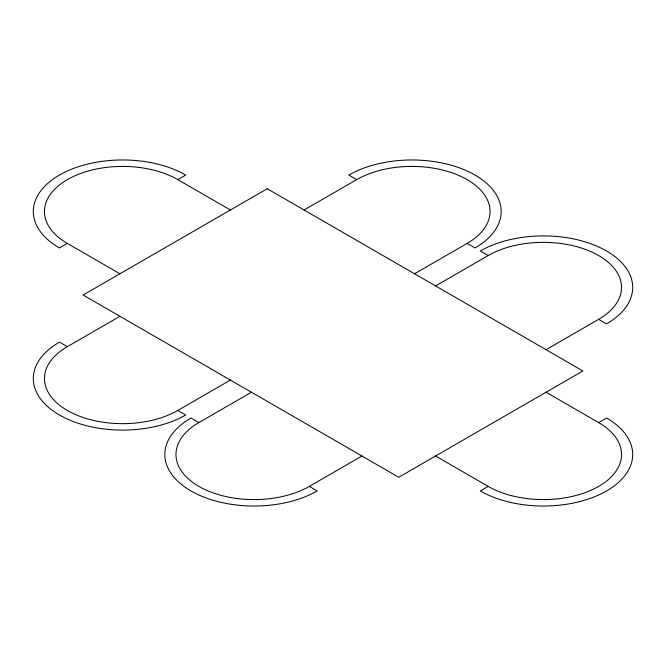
<?xml version="1.0" encoding="UTF-8"?>
<svg xmlns="http://www.w3.org/2000/svg" width="666" height="666" viewBox="0 0 666 666"><rect width="100%" height="100%" fill="white"/><g stroke="black" fill="none" stroke-linecap="round" stroke-linejoin="round"><path stroke-width="1" d="M67.341 243.406L59.449 247.96A89.277 51.54 0 0 1 59.449 175.066A89.277 51.54 0 0 1 185.706 175.066L177.814 179.62A78.113 45.097 0 0 0 67.341 179.62A78.113 45.097 0 0 0 67.341 243.406L119.947 273.776M67.341 346.67A78.113 45.097 0 0 0 67.341 410.447A78.113 45.097 0 0 0 177.814 410.447L185.706 415.001A89.277 51.54 0 0 1 59.449 415.001A89.277 51.54 0 0 1 59.449 342.108L67.341 346.67L119.947 316.292M304.071 209.99L356.676 179.62A78.113 45.097 0 0 1 467.149 179.62A78.113 45.097 0 0 1 467.149 243.406L414.543 273.776M177.814 410.447L230.419 380.078M198.851 422.594A78.113 45.097 0 0 0 198.851 486.38A78.113 45.097 0 0 0 309.324 486.38L317.216 490.934A89.277 51.54 0 0 1 190.967 490.934A89.277 51.54 0 0 1 190.967 418.04L198.851 422.594L251.457 392.224M435.581 285.922L488.186 255.553A78.113 45.097 0 0 1 598.659 255.553A78.113 45.097 0 0 1 598.659 319.33L546.053 349.708M309.324 486.38L361.929 456.01M598.659 422.594A78.113 45.097 0 0 1 598.659 486.38A78.113 45.097 0 0 1 488.186 486.38L480.294 490.934A89.277 51.54 0 0 0 606.551 490.934A89.277 51.54 0 0 0 606.551 418.04L598.659 422.594L546.053 392.224M356.676 179.62L348.784 175.066A89.277 51.54 0 0 1 475.033 175.066A89.277 51.54 0 0 1 475.033 247.96L467.149 243.406M488.186 255.553L480.294 250.999A89.277 51.54 0 0 1 606.551 250.999A89.277 51.54 0 0 1 606.551 323.892L598.659 319.33M177.814 179.62L230.419 209.99M435.581 456.01L488.186 486.38M267.241 188.736L83.117 295.038L398.759 477.264L582.883 370.962L267.241 188.736"/></g></svg>
